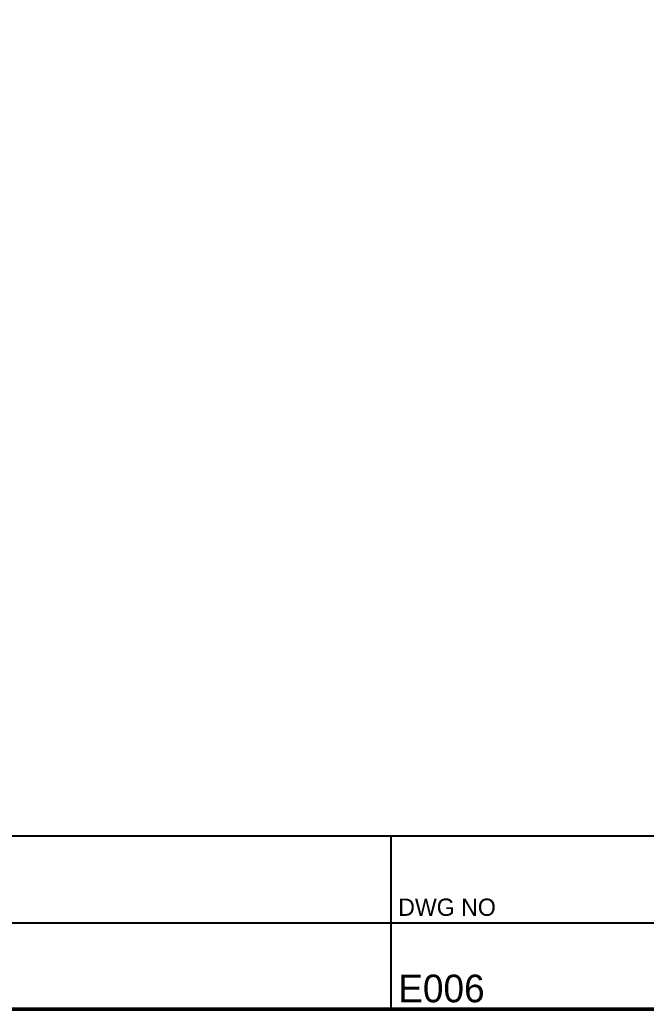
# Model space of a CAD drawing. Header units: metres. Extents: x 0 to 415, y 2 to 294.
# Drawn here: x 115.3 to 205.9, y 5 to 148.1 of the extents above; entities that cross this region are included whole.
import ezdxf

# ---------------------------------------------------------------- set-up
doc = ezdxf.new("R2010")
doc.units = ezdxf.units.M
doc.layers.add('BORDER', color=7, linetype='Continuous')
doc.layers.add('TITLE_BLOCK', color=7, linetype='Continuous')

msp = doc.modelspace()

# ---------------------------------------------------------------- linework, layer by layer
at = {"layer": 'BORDER', "lineweight": 50}
msp.add_lwpolyline([(5, 5), (415, 5), (415, 292), (5, 292)], close=True, dxfattribs=at)
at = {"layer": 'TITLE_BLOCK'}
for p, q in [((169, 5), (169, 30)), ((87, 17.5), (169, 17.5)), ((169, 17.5), (251, 17.5))]:
    msp.add_line(p, q, dxfattribs=at)
msp.add_lwpolyline([(5, 5), (415, 5), (415, 30), (5, 30)], close=True, dxfattribs=at)

# ---------------------------------------------------------------- texts
for s, height, p in [('DWG NO', 2.5, (170, 18.5)), ('E006', 4, (170, 6))]:
    msp.add_text(s, height=height, dxfattribs=at).set_placement(p)

doc.saveas('drawing.dxf')
